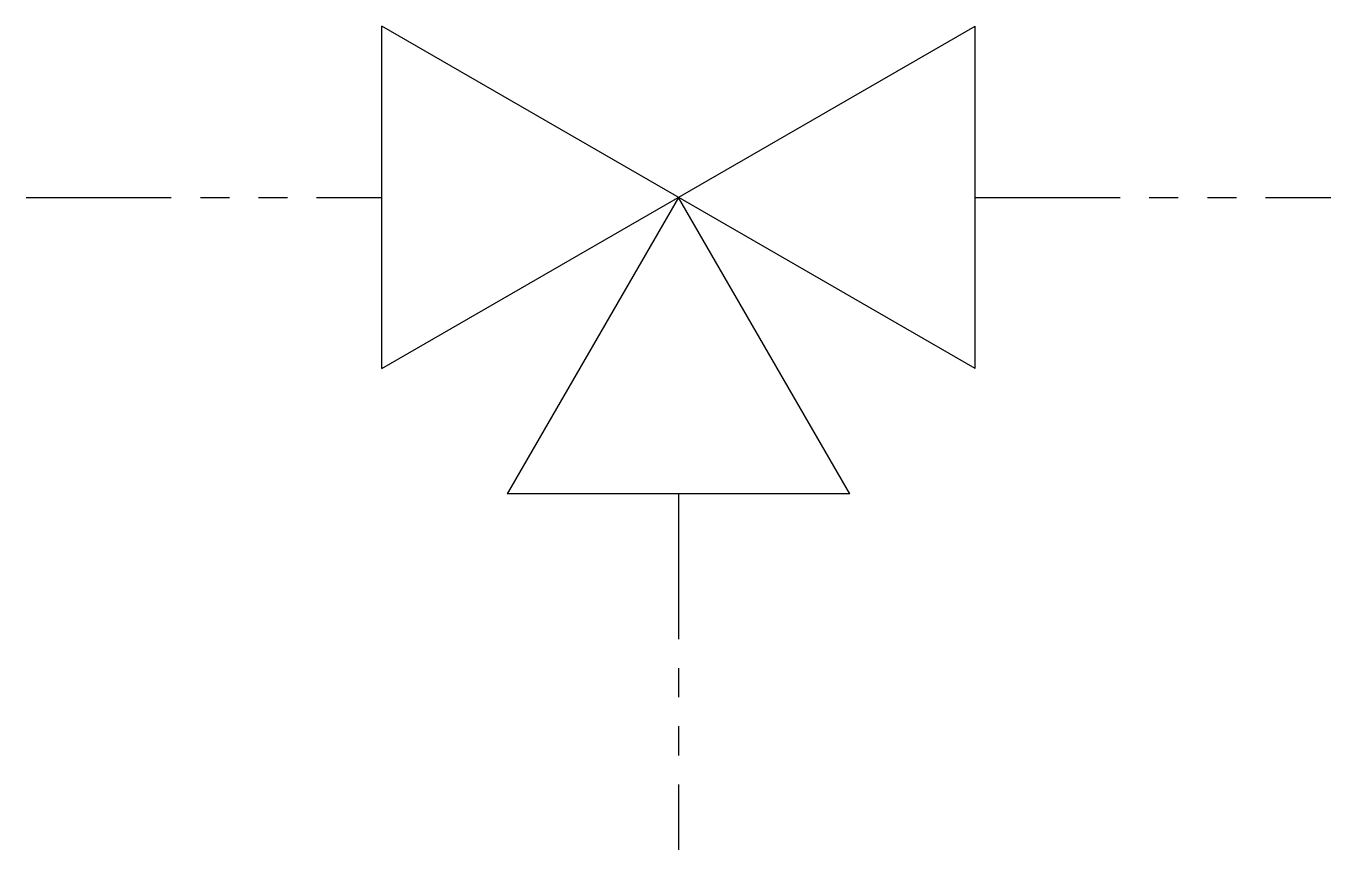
# Model space of a CAD drawing. Extents: x -20734.7 to -20706.6, y -11614.3 to -11596.6.
import ezdxf

# ---------------------------------------------------------------- set-up
doc = ezdxf.new("R2010")
doc.units = 0
doc.header["$MEASUREMENT"] = 0
doc.linetypes.add('PHANTOM2', pattern=[1.25, 0.625, -0.125, 0.125, -0.125, 0.125, -0.125])
doc.layers.get('0').update_dxf_attribs({"color": 3, "linetype": 'CONTINUOUS'})

msp = doc.modelspace()

# ---------------------------------------------------------------- linework, layer by layer
at = {"color": 2}
for p, q in [((-20726.994, -11603.958), (-20726.994, -11596.588)), ((-20726.994, -11603.958), (-20714.229, -11596.588)), ((-20714.229, -11603.958), (-20726.994, -11596.588)), ((-20714.229, -11603.958), (-20714.229, -11596.588)), ((-20720.611, -11600.273), (-20724.296, -11606.656)), ((-20716.926, -11606.656), (-20720.611, -11600.273)), ((-20716.926, -11606.656), (-20724.296, -11606.656))]:
    msp.add_line(p, q, dxfattribs=at)
at = {"color": 1, "linetype": 'PHANTOM2', "ltscale": 5}
for p, q in [((-20734.653, -11600.273), (-20726.994, -11600.273)), ((-20714.229, -11600.273), (-20706.57, -11600.273)), ((-20720.611, -11606.656), (-20720.611, -11614.315))]:
    msp.add_line(p, q, dxfattribs=at)

doc.saveas('drawing.dxf')
